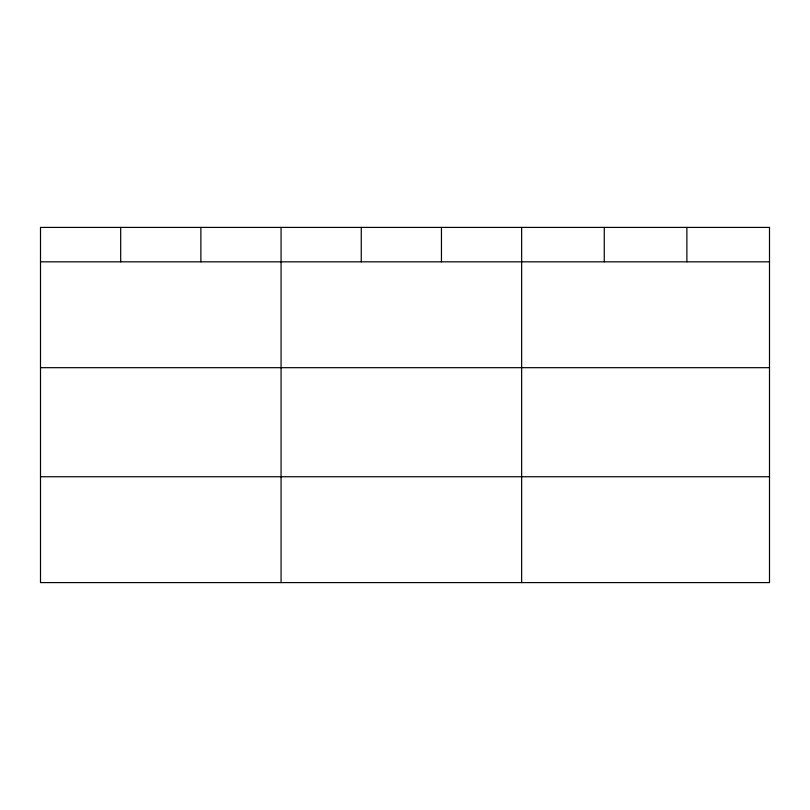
<?xml version="1.0" encoding="UTF-8"?>
<svg xmlns="http://www.w3.org/2000/svg" width="810" height="810" viewBox="0 0 810 810"><rect width="100%" height="100%" fill="white"/><g stroke="black" fill="none" stroke-linecap="round" stroke-linejoin="round"><path stroke-width="1.21" d="M40.5 261.833L769.5 261.833M40.5 367.679L769.5 367.679M40.5 476.746L769.5 476.746M686.88 227.407L686.88 261.833M604.26 227.407L604.26 261.833M521.64 227.407L521.64 582.592M441.45 227.407L441.45 261.833M361.26 227.407L361.26 261.833M281.07 227.407L281.07 582.592M200.88 227.407L200.88 261.833M120.69 227.407L120.69 261.833M769.5 227.407L40.5 227.407L40.5 582.592L769.5 582.592L769.5 227.407"/></g></svg>
